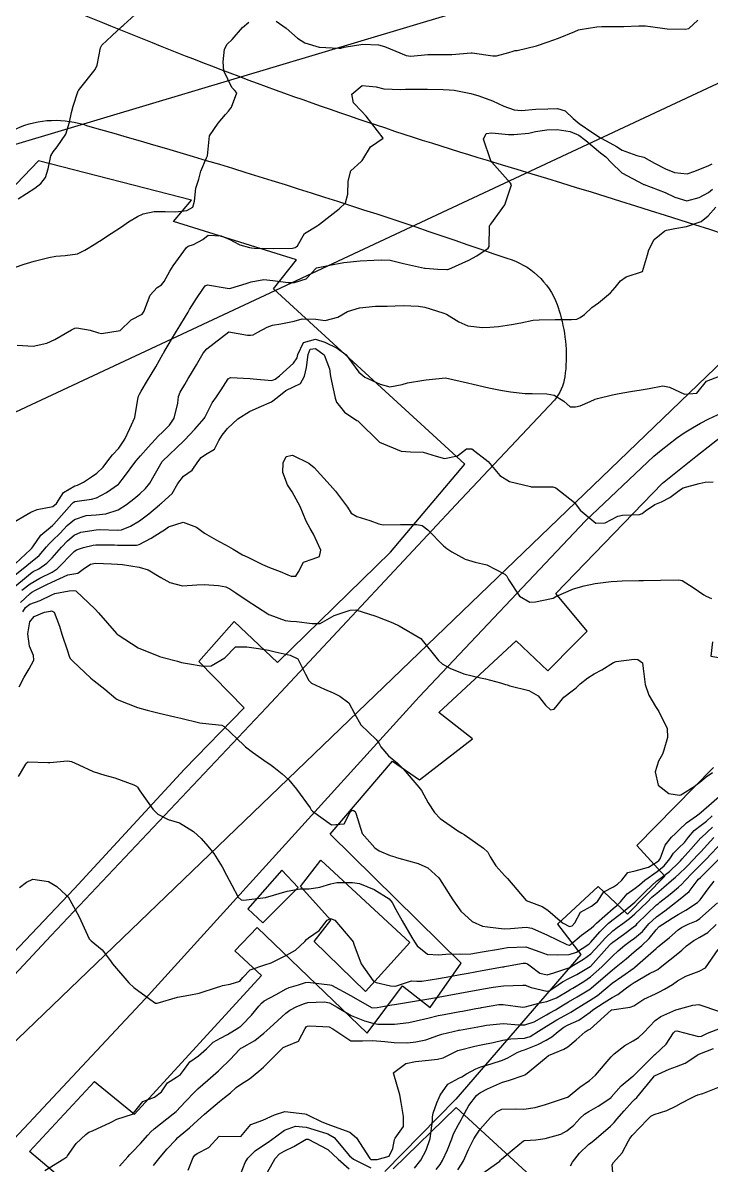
# Model space of a CAD drawing. Header units: metres. Extents: x 307586 to 320046, y 7427249 to 7434250.
# Drawn here: x 318462.1 to 318525.5, y 7429973.6 to 7430078.7 of the extents above; entities that cross this region are included whole.
import ezdxf

# ---------------------------------------------------------------- set-up
doc = ezdxf.new("R2010")
doc.units = ezdxf.units.M
doc.header["$MEASUREMENT"] = 0
doc.linetypes.add('CONTINUO', pattern=[0])
for name, color, linetype in [('Curvas de Nivel 1m', 11, 'Continuous'), ('Curvas de Nivel 5m', 15, 'Continuous'), ('Edificações', 30, 'Continuous'), ('TEXTO', 45, 'Continuous'), ('Vias Primárias', 230, 'Continuous')]:
    doc.layers.add(name, color=color, linetype=linetype)

msp = doc.modelspace()

# ---------------------------------------------------------------- linework, layer by layer
at = {"layer": 'Curvas de Nivel 1m', "flags": 128}
for points, elevation in [([(318461.42, 7430056.2), (318462.23, 7430056.46), (318463.15, 7430056.73), (318464.51, 7430057.07), (318465.15, 7430057.2), (318465.99, 7430057.25), (318467.15, 7430057.42), (318467.81, 7430057.74), (318468.83, 7430058.38), (318469.04, 7430058.51), (318469.16, 7430058.58), (318470.25, 7430059.29), (318471.18, 7430059.91), (318471.82, 7430060.35), (318472.67, 7430060.86), (318473.19, 7430061.1), (318474.2, 7430061.31), (318475.2, 7430061.31), (318476.2, 7430061.29), (318477.2, 7430061.39), (318477.76, 7430061.72), (318477.91, 7430062.27), (318478.04, 7430063.46), (318478.31, 7430064.27), (318478.49, 7430065.02), (318479.01, 7430066.26), (318479.09, 7430066.44), (318479.28, 7430068.26), (318480.1, 7430069.45), (318480.76, 7430070.25), (318481.03, 7430070.53), (318481.32, 7430070.92), (318481.81, 7430072.23), (318481.58, 7430072.48), (318481.34, 7430072.73), (318480.62, 7430074.25), (318480.54, 7430075.07), (318480.67, 7430076.25), (318480.93, 7430076.7), (318481.39, 7430077.14), (318482.34, 7430078.23), (318482.9, 7430078.73)], 761), ([(318485.41, 7430078.82), (318486.34, 7430078.18), (318487.39, 7430077.25), (318488.06, 7430076.83), (318489.39, 7430076.42), (318491.18, 7430076.33), (318491.39, 7430076.35), (318491.69, 7430076.42), (318493.39, 7430076.7), (318494.83, 7430076.64), (318495.39, 7430076.5), (318496.45, 7430076.06), (318497.38, 7430075.67), (318497.81, 7430075.61), (318499.38, 7430075.76), (318499.62, 7430075.77), (318501.38, 7430075.77), (318501.6, 7430075.77), (318503.38, 7430075.91), (318503.45, 7430075.91), (318505.38, 7430075.62), (318505.69, 7430075.64), (318506.83, 7430075.94), (318507.25, 7430076.07), (318507.38, 7430076.11), (318507.6, 7430076.14), (318509.39, 7430076.55), (318510.38, 7430076.9), (318511.4, 7430077.26), (318512.9, 7430077.86), (318513.24, 7430078.02), (318513.41, 7430078.06), (318514.94, 7430078.31), (318515.41, 7430078.33), (318516.9, 7430078.33), (318517.41, 7430078.34), (318518.79, 7430078.41), (318519.41, 7430078.41), (318520.99, 7430078.18), (318521.41, 7430078.13), (318523.07, 7430078.08), (318523.41, 7430078.15), (318524.22, 7430078.92)], 761), ([(318461.58, 7430049), (318463.05, 7430048.93), (318464.31, 7430049.18), (318465.05, 7430049.52), (318466.6, 7430050.41), (318466.9, 7430050.56), (318467.07, 7430050.61), (318468.31, 7430050.39), (318469.06, 7430050.14), (318469.35, 7430050.08), (318471.06, 7430050.36), (318472.07, 7430051.35), (318473.09, 7430051.86), (318473.28, 7430052.14), (318473.34, 7430052.33), (318473.82, 7430053.6), (318474.48, 7430054.32), (318474.86, 7430054.57), (318475.12, 7430054.88), (318475.63, 7430055.81), (318475.93, 7430056.3), (318477.16, 7430057.99), (318477.32, 7430058.12), (318477.81, 7430058.27), (318478.69, 7430058.74), (318479.17, 7430059.12), (318480.35, 7430059.07), (318481.17, 7430058.73), (318481.49, 7430058.56), (318482.09, 7430058.23), (318482.96, 7430058.01), (318483.16, 7430057.97), (318483.44, 7430057.93), (318485.16, 7430057.92), (318486.94, 7430057.94), (318487.16, 7430057.99), (318487.27, 7430058.05), (318487.39, 7430058.16), (318488.04, 7430059.29), (318489.19, 7430060), (318489.29, 7430060.04), (318489.42, 7430060.14), (318490.41, 7430060.91), (318491.21, 7430061.54), (318491.8, 7430062.11), (318492.01, 7430062.9), (318492.06, 7430064.11), (318492.3, 7430065.05), (318493.26, 7430065.92), (318493.35, 7430066), (318493.4, 7430066.09), (318494.11, 7430067.25), (318495.28, 7430068.07), (318493.71, 7430070.09), (318493.32, 7430070.52), (318492.53, 7430071.3), (318492.39, 7430072.1), (318493.34, 7430072.91), (318494.63, 7430072.79), (318495.34, 7430072.59), (318496.86, 7430072.53), (318497.34, 7430072.56), (318497.87, 7430072.57), (318499.34, 7430072.57), (318500.81, 7430072.53), (318501.34, 7430072.51), (318501.81, 7430072.46), (318503.33, 7430072.17), (318504.07, 7430071.96), (318505.33, 7430071.48), (318506.39, 7430071.01), (318507.32, 7430070.67), (318508.02, 7430070.61), (318509.32, 7430070.72), (318510.44, 7430070.77), (318511.32, 7430070.78), (318512.02, 7430070.57), (318512.75, 7430069.86), (318513.31, 7430069.42), (318514.57, 7430068.56), (318515.29, 7430068.09), (318515.8, 7430067.82), (318516.75, 7430067.28), (318517.27, 7430066.95), (318518.61, 7430066.45), (318519.27, 7430066.3), (318520.26, 7430065.77), (318521.26, 7430065.25), (318522.08, 7430064.91), (318523.25, 7430064.78), (318523.97, 7430065.01), (318525.26, 7430065.54), (318525.54, 7430065.71)], 762), ([(318460.85, 7430032.48), (318462.86, 7430033.65), (318463.43, 7430033.89), (318464.87, 7430034.15), (318465.2, 7430034.43), (318465.84, 7430035.46), (318466.9, 7430036.07), (318467.15, 7430036.14), (318467.69, 7430036.39), (318468.42, 7430036.88), (318468.91, 7430037.24), (318469.5, 7430037.79), (318469.94, 7430038.37), (318470.37, 7430038.93), (318470.93, 7430039.54), (318471.5, 7430040.35), (318471.96, 7430041.35), (318472.42, 7430042.34), (318472.68, 7430044.03), (318472.75, 7430044.33), (318472.84, 7430044.49), (318473, 7430044.77), (318473.59, 7430045.75), (318473.93, 7430046.32), (318474.34, 7430047.01), (318475.04, 7430048.24), (318475.08, 7430048.31), (318475.13, 7430048.4), (318476.26, 7430050.29), (318476.56, 7430050.79), (318477.08, 7430051.65), (318477.32, 7430052.05), (318477.46, 7430052.28), (318478.08, 7430053.29), (318478.73, 7430054.26), (318478.9, 7430054.48), (318479.12, 7430054.56), (318480.93, 7430054.24), (318481.11, 7430054.22), (318481.24, 7430054.24), (318482.66, 7430054.67), (318483.12, 7430054.83), (318484.29, 7430055.04), (318485.12, 7430054.95), (318486.52, 7430054.78), (318487.12, 7430054.77), (318488.18, 7430055.1), (318489.14, 7430056.14), (318490.81, 7430056.45), (318491.15, 7430056.53), (318491.64, 7430056.61), (318493.15, 7430056.77), (318494.4, 7430056.83), (318495.15, 7430056.87), (318495.93, 7430056.83), (318497.15, 7430056.53), (318499.07, 7430056.1), (318499.14, 7430056.09), (318500.31, 7430056.01), (318501.14, 7430055.96), (318501.18, 7430055.96), (318501.32, 7430056), (318503.15, 7430056.83), (318503.88, 7430057.23), (318504.94, 7430057.95), (318505.03, 7430058.09), (318505.07, 7430059.95), (318505.1, 7430060.04), (318505.19, 7430060.15), (318506.46, 7430061.93), (318507.07, 7430063.76), (318507, 7430063.92), (318505.26, 7430065.85), (318505.2, 7430065.95), (318505.14, 7430066.07), (318504.5, 7430067.96), (318504.74, 7430068.5), (318505.29, 7430068.55), (318506.82, 7430068.4), (318507.29, 7430068.39), (318508.67, 7430068.53), (318509.29, 7430068.66), (318510.35, 7430068.83), (318511.3, 7430068.86), (318512.49, 7430068.67), (318513.29, 7430068.32), (318513.94, 7430067.84), (318515.27, 7430066.72), (318515.77, 7430066.33), (318516.26, 7430065.81), (318517.25, 7430064.88), (318519.2, 7430063.81), (318519.23, 7430063.8), (318519.29, 7430063.78), (318521.23, 7430063.07), (318522.12, 7430062.64), (318523.22, 7430062.29), (318524.35, 7430062.59), (318525.23, 7430063.05), (318525.57, 7430063.37)], 763), ([(318460.98, 7430028.48), (318462.82, 7430030.21), (318462.95, 7430030.32), (318463.04, 7430030.45), (318463.77, 7430031.51), (318464.85, 7430032.41), (318464.96, 7430032.54), (318466.62, 7430034.4), (318466.74, 7430034.54), (318466.88, 7430034.61), (318468.44, 7430034.83), (318468.88, 7430034.95), (318469.82, 7430035.44), (318470.9, 7430036.23), (318470.97, 7430036.29), (318471.04, 7430036.36), (318471.37, 7430036.81), (318472.51, 7430038.34), (318472.93, 7430038.84), (318473.65, 7430039.61), (318474.29, 7430040.32), (318474.6, 7430040.66), (318474.95, 7430041), (318475.62, 7430041.65), (318476.05, 7430042.29), (318476.38, 7430043.68), (318476.44, 7430044.29), (318476.59, 7430044.69), (318477.01, 7430045.4), (318477.34, 7430045.95), (318477.53, 7430046.27), (318478.09, 7430047.21), (318478.72, 7430048.26), (318479.05, 7430048.68), (318481.06, 7430050.24), (318482.78, 7430049.93), (318483.06, 7430049.92), (318483.3, 7430049.97), (318483.75, 7430050.2), (318484.6, 7430050.67), (318485.08, 7430050.85), (318485.86, 7430050.96), (318487.08, 7430051.23), (318487.81, 7430051.42), (318489.09, 7430051.4), (318489.92, 7430051.29), (318491.09, 7430051.6), (318492, 7430052.11), (318493.1, 7430052.46), (318494.57, 7430052.61), (318495.1, 7430052.61), (318495.65, 7430052.61), (318497.1, 7430052.65), (318498.51, 7430052.61), (318499.1, 7430052.51), (318500.76, 7430052), (318501.09, 7430051.85), (318502.25, 7430051.15), (318503.08, 7430050.8), (318504.41, 7430050.62), (318505.08, 7430050.66), (318505.89, 7430050.74), (318507.08, 7430050.9), (318507.93, 7430051.07), (318509.09, 7430051.3), (318509.63, 7430051.35), (318511.09, 7430051.37), (318512.61, 7430051.38), (318513.09, 7430051.41), (318513.4, 7430051.54), (318513.79, 7430051.84), (318514.47, 7430052.47), (318515.1, 7430052.92), (318516.2, 7430053.81), (318516.62, 7430054.31), (318517.13, 7430054.94), (318517.63, 7430055.3), (318519.14, 7430055.78), (318519.61, 7430057.32), (318519.74, 7430057.77), (318520.21, 7430058.74), (318521.19, 7430059.53), (318521.35, 7430059.6), (318522.11, 7430059.75), (318523.19, 7430059.94), (318524.53, 7430060.38), (318525.2, 7430060.9), (318525.89, 7430061.7)], 764), ([(318461, 7430026.48), (318462.8, 7430028), (318463.07, 7430028.17), (318463.58, 7430028.44), (318464.31, 7430028.94), (318464.81, 7430029.44), (318465.68, 7430030.42), (318466.23, 7430031.01), (318466.84, 7430031.54), (318467.44, 7430031.8), (318468.85, 7430032.02), (318469.18, 7430032.04), (318470.85, 7430031.99), (318471.18, 7430032.02), (318472.03, 7430032.34), (318472.86, 7430032.84), (318473.7, 7430033.49), (318474.69, 7430034.31), (318474.79, 7430034.4), (318474.88, 7430034.48), (318475.84, 7430035.35), (318476.39, 7430036.29), (318476.91, 7430036.95), (318477.68, 7430037.5), (318478.22, 7430038.27), (318478.53, 7430038.66), (318478.93, 7430038.94), (318479.75, 7430039.44), (318480.15, 7430040.25), (318480.46, 7430040.74), (318480.96, 7430041.33), (318481.9, 7430042.23), (318482.98, 7430042.91), (318483.87, 7430043.31), (318484.99, 7430043.8), (318485.52, 7430044.18), (318486.33, 7430044.85), (318487.01, 7430045.18), (318487.67, 7430045.49), (318488.02, 7430046.15), (318488.23, 7430046.95), (318488.37, 7430048.15), (318488.56, 7430048.63), (318489.05, 7430048.7), (318489.85, 7430048.13), (318490.34, 7430046.82), (318490.42, 7430046.13), (318490.82, 7430044.29), (318490.87, 7430044.12), (318490.99, 7430043.76), (318491.7, 7430042.83), (318492.86, 7430042.09), (318492.93, 7430042.05), (318492.97, 7430042.01), (318494.95, 7430040.07), (318496.94, 7430039.26), (318497.78, 7430039.19), (318498.94, 7430039.17), (318500.15, 7430038.79), (318500.93, 7430038.58), (318502.1, 7430038.82), (318502.95, 7430039.48), (318503.44, 7430039.47), (318504.93, 7430038.3), (318505.23, 7430037.95), (318506, 7430037.02), (318506.91, 7430036.46), (318508.82, 7430035.99), (318508.9, 7430035.98), (318510.83, 7430035.96), (318510.9, 7430035.96), (318510.98, 7430035.95), (318511.16, 7430035.88), (318512.88, 7430034.54), (318513.41, 7430033.84), (318514.86, 7430032.63), (318515.71, 7430032.67), (318516.87, 7430033.26), (318517.31, 7430033.36), (318518.87, 7430033.44), (318519.11, 7430033.53), (318519.42, 7430033.77), (318520.29, 7430034.36), (318520.89, 7430034.58), (318521.66, 7430034.98), (318522.64, 7430035.73), (318522.9, 7430035.88), (318524.36, 7430036.27), (318524.91, 7430036.39), (318525.65, 7430036.44)], 766), ([(318462.02, 7430026.46), (318462.79, 7430027.06), (318463.67, 7430027.57), (318464.8, 7430028.12), (318465.28, 7430028.42), (318466.82, 7430030.03), (318467.04, 7430030.18), (318467.68, 7430030.39), (318468.59, 7430030.62), (318468.83, 7430030.65), (318470.56, 7430030.63), (318470.83, 7430030.62), (318472.56, 7430030.6), (318472.83, 7430030.66), (318473.92, 7430031.24), (318474.85, 7430031.83), (318475.14, 7430032.02), (318475.53, 7430032.3), (318476.86, 7430032.71), (318478.09, 7430032.27), (318478.84, 7430031.71), (318480.12, 7430030.96), (318480.83, 7430030.6), (318481.48, 7430030.23), (318482.34, 7430029.73), (318482.82, 7430029.49), (318484.17, 7430028.83), (318484.81, 7430028.55), (318485.8, 7430028.18), (318486.5, 7430027.87), (318486.8, 7430027.74), (318487.22, 7430027.74), (318487.47, 7430028.15), (318487.93, 7430029.04), (318488.82, 7430029.36), (318489.41, 7430029.55), (318489.55, 7430030.13), (318488.85, 7430031.63), (318488.54, 7430032.14), (318488.19, 7430032.82), (318487.62, 7430034.15), (318486.89, 7430035.5), (318486.48, 7430036.17), (318486.03, 7430037.29), (318486.06, 7430038.17), (318486.35, 7430038.75), (318486.93, 7430038.88), (318488.44, 7430038.14), (318488.92, 7430037.75), (318490.41, 7430036.12), (318490.89, 7430035.58), (318492, 7430034.1), (318492.32, 7430033.55), (318492.86, 7430033.23), (318494.06, 7430032.88), (318494.86, 7430032.57), (318495.28, 7430032.49), (318496.86, 7430032.52), (318498.37, 7430032.52), (318498.86, 7430032.41), (318499.37, 7430032.01), (318500.84, 7430030.55), (318501.14, 7430030.3), (318501.6, 7430029.99), (318502.82, 7430029.32), (318503.73, 7430029.05), (318504.82, 7430028.79), (318506.46, 7430027.93), (318506.64, 7430027.76), (318506.8, 7430027.46), (318507.81, 7430025.91), (318508.77, 7430025.36), (318509.29, 7430025.38), (318510.78, 7430025.71), (318510.91, 7430025.74), (318511.18, 7430025.87), (318512.79, 7430026.6), (318513.77, 7430026.86), (318514.8, 7430027.08), (318516.26, 7430027.27), (318516.8, 7430027.3), (318517.26, 7430027.33), (318518.8, 7430027.35), (318519.23, 7430027.35), (318520.8, 7430027.39), (318522.5, 7430027.43), (318522.8, 7430027.35), (318523.81, 7430026.7), (318524.79, 7430026.02), (318524.99, 7430025.91), (318525.5, 7430025.7)], 767), ([(318461.9, 7430025.33), (318462.78, 7430026.17), (318462.95, 7430026.28), (318463.26, 7430026.45), (318464.26, 7430026.96), (318464.79, 7430027.21), (318466.26, 7430027.87), (318466.8, 7430027.98), (318467.17, 7430028.03), (318467.67, 7430028.39), (318468.34, 7430028.85), (318468.81, 7430028.96), (318470.28, 7430028.89), (318470.81, 7430028.86), (318471.28, 7430028.83), (318472.81, 7430028.59), (318473.64, 7430028.32), (318474.8, 7430027.62), (318475.65, 7430027.16), (318476.79, 7430026.87), (318478.11, 7430026.95), (318478.79, 7430026.99), (318480.13, 7430026.9), (318480.79, 7430026.77), (318481.16, 7430026.6), (318481.71, 7430026.23), (318482.77, 7430025.51), (318484.65, 7430024.3), (318484.75, 7430024.23), (318484.84, 7430024.19), (318486.24, 7430023.66), (318486.75, 7430023.6), (318487.31, 7430023.59), (318488.75, 7430023.4), (318489.48, 7430023.4), (318490.75, 7430024.12), (318492.25, 7430024.61), (318492.76, 7430024.66), (318494.61, 7430024.07), (318494.75, 7430024.01), (318496.17, 7430023.47), (318496.74, 7430023.19), (318498.73, 7430022.02), (318500.37, 7430020), (318500.71, 7430019.67), (318501.4, 7430019.3), (318502.69, 7430018.76), (318504.23, 7430018.41), (318504.69, 7430018.32), (318506.08, 7430017.93), (318506.54, 7430017.78), (318506.68, 7430017.74), (318506.93, 7430017.67), (318508.68, 7430017.23), (318509.53, 7430016.74), (318510.2, 7430015.88), (318510.66, 7430015.44), (318511.02, 7430015.5), (318511.3, 7430015.86), (318511.89, 7430016.63), (318512.68, 7430017.21), (318513.04, 7430017.48), (318513.41, 7430017.84), (318514.12, 7430018.41), (318514.7, 7430018.75), (318515.4, 7430019.12), (318516.47, 7430019.8), (318516.71, 7430019.9), (318518.38, 7430020.12), (318518.72, 7430020.09), (318519.13, 7430019.78), (318519.2, 7430019.27), (318519.38, 7430017.77), (318519.71, 7430016.8), (318520.33, 7430015.75), (318520.66, 7430015.3), (318521.42, 7430013.74), (318521.44, 7430012.92), (318521.11, 7430011.75), (318520.99, 7430011.36), (318520.6, 7430010.73), (318520.3, 7430009.75), (318520.57, 7430008.51), (318521.58, 7430007.74), (318522.56, 7430007.59), (318522.66, 7430007.63), (318522.82, 7430007.73), (318523.89, 7430008.4), (318524.58, 7430008.92), (318525.01, 7430009.28), (318525.57, 7430009.7)], 768), ([(318462.1, 7430024.46), (318462.35, 7430024.87), (318462.76, 7430025.17), (318463.69, 7430025.52), (318464.78, 7430026.04), (318465.05, 7430026.15), (318466.36, 7430026.41), (318466.78, 7430026.44), (318467, 7430026.4), (318468.76, 7430024.73), (318469.08, 7430024.38), (318470.73, 7430022.48), (318470.8, 7430022.42), (318470.88, 7430022.36), (318472.72, 7430021.16), (318474.63, 7430020.38), (318474.7, 7430020.36), (318474.9, 7430020.31), (318476.33, 7430019.92), (318476.7, 7430019.82), (318477.25, 7430019.72), (318478.7, 7430019.48), (318479.45, 7430019.49), (318480.7, 7430020.24), (318481.68, 7430021.26), (318482.72, 7430021.25), (318483.81, 7430021.11), (318484.72, 7430020.93), (318485.32, 7430020.79), (318486.72, 7430020.47), (318487.42, 7430020.15), (318488.12, 7430018.72), (318488.42, 7430018.14), (318488.68, 7430017.9), (318489.88, 7430017.34), (318490.67, 7430017.02), (318491.29, 7430016.72), (318492.1, 7430016.1), (318492.65, 7430015.11), (318493.23, 7430014.08), (318494.62, 7430012.71), (318494.9, 7430012.35), (318495.05, 7430012.06), (318495.76, 7430011.21), (318496.6, 7430010.53), (318497.12, 7430010.03), (318498.57, 7430008.34), (318498.8, 7430008.02), (318499.43, 7430006.88), (318499.99, 7430006), (318500.53, 7430005.46), (318502.16, 7430004.33), (318502.51, 7430004.11), (318502.72, 7430003.97), (318504.5, 7430002.72), (318504.9, 7430002.35), (318505.12, 7430001.94), (318505.65, 7430001.1), (318506.48, 7430000.18), (318506.72, 7429999.92), (318508.44, 7429997.9), (318509.91, 7429997.35), (318510.43, 7429997.03), (318511.77, 7429995.86), (318512.42, 7429995.52), (318512.68, 7429995.59), (318512.91, 7429995.85), (318513.44, 7429996.83), (318514.44, 7429997.37), (318514.99, 7429997.82), (318515.58, 7429998.69), (318516.46, 7429999.17), (318516.84, 7429999.42), (318517.23, 7429999.79), (318517.8, 7430000.47), (318518.48, 7430000.63), (318519.68, 7430000.96), (318520.49, 7430001.46), (318520.65, 7430001.59), (318520.76, 7430001.75), (318521.24, 7430003.01), (318521.82, 7430003.74), (318522.19, 7430004.06), (318522.52, 7430004.41), (318523.2, 7430005.06), (318524.1, 7430005.71), (318524.37, 7430005.88), (318524.55, 7430006.03), (318526.45, 7430007.68)], 769), ([(318525.57, 7430021.7), (318525.42, 7430020.4), (318526.72, 7430020.17)], 767), ([(318461.71, 7430009.32), (318462.38, 7430010.45), (318462.46, 7430010.58), (318462.59, 7430010.66), (318464.42, 7430010.6), (318464.59, 7430010.6), (318466.23, 7430010.76), (318466.59, 7430010.69), (318467.25, 7430010.39), (318468.58, 7430009.79), (318469.65, 7430009.44), (318470.57, 7430009.18), (318472.34, 7430008.55), (318472.56, 7430008.43), (318472.66, 7430008.33), (318472.88, 7430008.01), (318474.06, 7430006.31), (318474.54, 7430005.84), (318475.48, 7430005.35), (318476.52, 7430005.06), (318477.81, 7430004.27), (318478.51, 7430003.61), (318479.15, 7430002.9), (318479.7, 7430002.24), (318480.47, 7430000.99), (318480.86, 7430000.23), (318481.35, 7429999.33), (318481.93, 7429998.22), (318482.19, 7429997.96), (318482.44, 7429997.95), (318484.44, 7429998.19), (318486.45, 7429998.78), (318487.62, 7429998.98), (318488.46, 7429998.99), (318489.45, 7429999.13), (318490.46, 7429999.45), (318491.01, 7429999.56), (318492.46, 7429999.56), (318493.09, 7429999.46), (318494.46, 7429998.92), (318495.83, 7429998.05), (318496.11, 7429997.72), (318496.43, 7429997.09), (318497.01, 7429996.03), (318497.92, 7429994.5), (318498.22, 7429994.02), (318498.39, 7429993.75), (318499.34, 7429992.96), (318500.38, 7429992.91), (318501.37, 7429993), (318502.38, 7429992.96), (318503.33, 7429993.01), (318504.39, 7429993.17), (318505.88, 7429993.42), (318506.39, 7429993.51), (318506.73, 7429993.57), (318508.39, 7429993.64), (318509.7, 7429993.19), (318510.38, 7429992.93), (318511.34, 7429992.9), (318512.38, 7429992.93), (318513.08, 7429993.15), (318514.11, 7429993.83), (318514.27, 7429993.95), (318514.4, 7429994.08), (318515.22, 7429995.01), (318516.02, 7429995.81), (318516.43, 7429996.15), (318517.36, 7429996.87), (318518.44, 7429997.74), (318518.48, 7429997.78), (318519.46, 7429998.77), (318520.47, 7429999.71), (318520.5, 7429999.73), (318520.52, 7429999.75), (318521.63, 7430000.59), (318522.49, 7430001.41), (318522.65, 7430001.57), (318522.79, 7430001.73), (318523.59, 7430002.63), (318524.51, 7430003.66), (318524.56, 7430003.71), (318525.57, 7430004.65)], 771), ([(318461.79, 7429999.11), (318462.45, 7429999.58), (318463.03, 7429999.87), (318464.46, 7429999.66), (318465.24, 7429999.2), (318466.11, 7429998.41), (318466.27, 7429998.23), (318466.44, 7429997.98), (318467.29, 7429996.39), (318468.07, 7429994.71), (318468.22, 7429994.38), (318468.39, 7429994.2), (318469.4, 7429993.38), (318470.18, 7429992.35), (318470.37, 7429992.09), (318471.87, 7429990.33), (318472.34, 7429989.9), (318473.8, 7429988.84), (318474.32, 7429988.46), (318474.47, 7429988.45), (318476.33, 7429989.01), (318477.39, 7429989.21), (318478.33, 7429989.39), (318480.02, 7429989.92), (318480.34, 7429990.03), (318480.5, 7429990.07), (318481.18, 7429990.22), (318482.07, 7429990.49), (318482.35, 7429990.83), (318483.04, 7429991.52), (318484.37, 7429991.98), (318484.97, 7429992.18), (318486.38, 7429992.89), (318487.2, 7429993.34), (318488.05, 7429994.14), (318488.21, 7429994.32), (318488.4, 7429994.47), (318489.37, 7429995.16), (318490.11, 7429996.11), (318490.42, 7429996.24), (318490.82, 7429996.11), (318492.4, 7429994.26), (318492.5, 7429994.09), (318492.58, 7429993.9), (318493.25, 7429992.08), (318494.36, 7429990.52), (318494.64, 7429990.35), (318495.95, 7429990.05), (318496.35, 7429990.01), (318496.38, 7429990.01), (318496.49, 7429990.04), (318497.89, 7429990.5), (318498.36, 7429990.48), (318498.82, 7429990.48), (318500.36, 7429990.73), (318501.42, 7429990.92), (318502.36, 7429991.1), (318503.1, 7429991.23), (318504.37, 7429991.45), (318506.25, 7429991.8), (318506.37, 7429991.81), (318506.47, 7429991.83), (318506.95, 7429991.91), (318508.15, 7429992.13), (318508.38, 7429992.14), (318508.55, 7429992.07), (318508.79, 7429991.89), (318509.7, 7429991.21), (318510.36, 7429991.06), (318510.98, 7429991.25), (318512.37, 7429991.71), (318512.47, 7429991.75), (318512.63, 7429991.85), (318513.71, 7429992.5), (318514.38, 7429993.01), (318515.16, 7429993.82), (318515.74, 7429994.47), (318516.41, 7429995.1), (318516.81, 7429995.41), (318517.33, 7429995.79), (318517.95, 7429996.26), (318518.43, 7429996.67), (318519.57, 7429997.76), (318520.01, 7429998.2), (318520.46, 7429998.59), (318521.09, 7429999.12), (318521.81, 7429999.74), (318522.17, 7430000.04), (318522.48, 7430000.32), (318523.19, 7430001.01), (318523.88, 7430001.72), (318524.17, 7430002.04), (318524.5, 7430002.4), (318525.71, 7430003.69)], 772), ([(318464.14, 7429973.06), (318465.88, 7429974.13), (318466.15, 7429974.32), (318466.19, 7429974.37), (318466.21, 7429974.4), (318467.03, 7429975.53), (318467.92, 7429976.38), (318468.06, 7429976.5), (318468.18, 7429976.58), (318468.53, 7429976.72), (318470.19, 7429977.49), (318470.77, 7429977.77), (318472.2, 7429978.24), (318472.25, 7429978.28), (318472.29, 7429978.33), (318473.14, 7429979.4), (318474.22, 7429979.82), (318474.87, 7429980.3), (318475.41, 7429981.12), (318476.24, 7429981.64), (318476.62, 7429981.9), (318476.91, 7429982.27), (318477.48, 7429983.05), (318478.27, 7429983.6), (318479.01, 7429984.25), (318479.64, 7429984.88), (318480.29, 7429985.24), (318480.94, 7429985.58), (318482, 7429986.21), (318482.18, 7429986.33), (318482.31, 7429986.45), (318483.16, 7429987.36), (318483.84, 7429988.19), (318484.06, 7429988.46), (318484.33, 7429988.67), (318485.43, 7429989.27), (318486.35, 7429989.79), (318486.61, 7429989.9), (318487.47, 7429990.15), (318488.14, 7429990.36), (318488.36, 7429990.39), (318488.59, 7429990.37), (318490.35, 7429990.16), (318490.51, 7429990.11), (318492.34, 7429989.12), (318494.19, 7429988.07), (318494.32, 7429988.03), (318494.73, 7429988.06), (318496.07, 7429988.3), (318496.33, 7429988.34), (318497.79, 7429988.57), (318498.33, 7429988.67), (318499.47, 7429988.87), (318500.34, 7429989.02), (318501.15, 7429989.17), (318502.34, 7429989.39), (318502.83, 7429989.48), (318504.35, 7429989.75), (318504.52, 7429989.78), (318505.39, 7429989.93), (318506.35, 7429990.05), (318508.13, 7429990.13), (318508.36, 7429990.11), (318508.5, 7429990.05), (318508.89, 7429989.89), (318510.35, 7429989.55), (318510.61, 7429989.61), (318510.97, 7429989.86), (318511.78, 7429990.43), (318512.36, 7429990.72), (318513.11, 7429991.1), (318514.34, 7429991.83), (318514.36, 7429991.84), (318516.11, 7429993.8), (318516.25, 7429993.95), (318516.4, 7429994.08), (318517.4, 7429994.79), (318518.42, 7429995.54), (318518.55, 7429995.65), (318518.66, 7429995.78), (318520.44, 7429997.5), (318520.58, 7429997.61), (318520.75, 7429997.75), (318521.69, 7429998.5), (318522.46, 7429999.14), (318522.77, 7429999.42), (318523.05, 7429999.72), (318523.75, 7430000.45), (318524.49, 7430001.18), (318524.99, 7430001.7), (318526.51, 7430003.29)], 773), ([(318471.01, 7429973.47), (318471.78, 7429974.33), (318471.96, 7429974.53), (318472.16, 7429974.74), (318472.94, 7429975.56), (318473.62, 7429976.32), (318473.88, 7429976.61), (318474.19, 7429976.9), (318475.96, 7429978.28), (318476.21, 7429978.5), (318477.09, 7429979.4), (318477.91, 7429980.26), (318478.07, 7429980.42), (318478.23, 7429980.57), (318479.13, 7429981.36), (318480.12, 7429982.23), (318480.25, 7429982.35), (318481.2, 7429983.29), (318482.06, 7429984.21), (318482.18, 7429984.31), (318482.28, 7429984.36), (318483.46, 7429985.03), (318484.3, 7429985.69), (318484.56, 7429985.93), (318484.85, 7429986.18), (318486.32, 7429987.53), (318486.67, 7429987.8), (318487.32, 7429988.15), (318488.03, 7429988.44), (318488.33, 7429988.51), (318489.88, 7429988.57), (318490.33, 7429988.48), (318491.05, 7429988.1), (318492.32, 7429987.33), (318493.57, 7429986.82), (318494.31, 7429986.61), (318494.77, 7429986.53), (318496.31, 7429986.53), (318497.64, 7429986.69), (318498.31, 7429986.83), (318499.38, 7429987.07), (318500.32, 7429987.31), (318500.88, 7429987.42), (318502.32, 7429987.68), (318502.56, 7429987.73), (318503.8, 7429987.96), (318504.24, 7429988.04), (318504.32, 7429988.05), (318505.93, 7429988.33), (318506.33, 7429988.34), (318508.12, 7429988.1), (318508.33, 7429988.12), (318509.72, 7429988.49), (318510.33, 7429988.6), (318511.24, 7429988.96), (318512.35, 7429989.62), (318512.49, 7429989.71), (318512.73, 7429989.85), (318513.75, 7429990.45), (318514.36, 7429990.88), (318515.41, 7429991.81), (318516.38, 7429992.79), (318516.9, 7429993.28), (318517.53, 7429993.79), (318518.02, 7429994.16), (318518.4, 7429994.43), (318519.13, 7429995.06), (318519.74, 7429995.76), (318520.43, 7429996.41), (318521.2, 7429996.97), (318522.17, 7429997.73), (318522.32, 7429997.86), (318522.45, 7429997.95), (318523.45, 7429998.73), (318524.18, 7429999.71), (318524.31, 7429999.87), (318524.48, 7430000.03), (318526.15, 7430001.69)], 774), ([(318477.33, 7429973.08), (318477.78, 7429974.26), (318477.94, 7429974.48), (318478.16, 7429974.63), (318479.24, 7429975.17), (318480.18, 7429976.23), (318482.18, 7429976.19), (318483.09, 7429977.3), (318484.2, 7429977.69), (318485.27, 7429978.17), (318486.21, 7429978.5), (318488.06, 7429978.29), (318488.2, 7429978.23), (318488.36, 7429978.14), (318489.62, 7429977.54), (318490.19, 7429977.31), (318491.43, 7429976.85), (318492.19, 7429976.58), (318492.81, 7429976.08), (318494.06, 7429974.16), (318494.13, 7429974.07), (318494.15, 7429974.06), (318494.71, 7429974.06), (318495.84, 7429974.37), (318496.17, 7429975.07), (318496.31, 7429975.91), (318496.38, 7429976.04), (318497.13, 7429977.1), (318497.15, 7429978.03), (318496.94, 7429979.31), (318496.81, 7429980.03), (318496.25, 7429981.93), (318496.22, 7429982.01), (318496.23, 7429982.04), (318496.25, 7429982.08), (318497.37, 7429982.92), (318498.26, 7429983.1), (318499.46, 7429983.2), (318500.27, 7429983.3), (318500.81, 7429983.44), (318501.89, 7429983.97), (318502.15, 7429984.1), (318502.28, 7429984.14), (318503.72, 7429984.51), (318504.28, 7429984.63), (318505.39, 7429984.83), (318506.29, 7429985.05), (318507.02, 7429985.18), (318508.29, 7429985.24), (318508.8, 7429985.39), (318509.57, 7429985.88), (318510.31, 7429986.35), (318511.26, 7429986.91), (318512.32, 7429987.5), (318512.54, 7429987.63), (318512.88, 7429987.84), (318513.77, 7429988.4), (318514.34, 7429988.74), (318514.99, 7429989.17), (318515.77, 7429989.81), (318516.36, 7429990.29), (318517.25, 7429990.91), (318518.37, 7429991.72), (318518.45, 7429991.78), (318520.39, 7429993.49), (318520.53, 7429993.61), (318520.69, 7429993.75), (318521.63, 7429994.51), (318522.41, 7429995.2), (318522.72, 7429995.42), (318523.36, 7429995.72), (318524.1, 7429996.04), (318524.43, 7429996.25), (318526.04, 7429997.69)], 776), ([(318498.15, 7429973.27), (318498.75, 7429974.01), (318499.23, 7429974.94), (318499.6, 7429976), (318499.82, 7429977.62), (318499.82, 7429978), (318499.86, 7429978.34), (318500.22, 7429979.28), (318500.44, 7429979.78), (318500.53, 7429979.99), (318501.23, 7429980.99), (318502.25, 7429981.55), (318502.52, 7429981.69), (318502.94, 7429981.96), (318503.79, 7429982.42), (318504.26, 7429982.6), (318505.21, 7429982.88), (318506.27, 7429983.22), (318506.76, 7429983.42), (318507.61, 7429983.91), (318508.07, 7429984.11), (318508.28, 7429984.16), (318509.52, 7429984.65), (318510.29, 7429985.04), (318510.81, 7429985.35), (318511.37, 7429985.86), (318511.9, 7429986.26), (318512.31, 7429986.45), (318513.27, 7429986.88), (318514.32, 7429987.64), (318514.57, 7429987.83), (318515.62, 7429988.53), (318516.34, 7429988.97), (318516.88, 7429989.26), (318517.56, 7429989.79), (318518.01, 7429990.13), (318518.36, 7429990.36), (318519.8, 7429991.19), (318520.37, 7429991.46), (318520.55, 7429991.57), (318520.78, 7429991.75), (318521.65, 7429992.46), (318522.39, 7429993.04), (318522.77, 7429993.34), (318523.19, 7429993.72), (318523.88, 7429994.24), (318524.41, 7429994.52), (318525.14, 7429994.97), (318525.93, 7429995.69)], 777), ([(318500.14, 7429973.16), (318500.51, 7429973.62), (318500.74, 7429973.98), (318501.2, 7429974.95), (318501.59, 7429975.98), (318501.75, 7429976.42), (318502.2, 7429977.28), (318502.45, 7429977.72), (318502.57, 7429977.97), (318503.15, 7429979.03), (318503.87, 7429979.95), (318504.06, 7429980.13), (318504.24, 7429980.24), (318504.87, 7429980.58), (318506.25, 7429981.18), (318506.81, 7429981.35), (318508.25, 7429981.84), (318508.36, 7429981.9), (318510.27, 7429983.46), (318510.5, 7429983.64), (318511.01, 7429983.86), (318511.91, 7429984.22), (318512.28, 7429984.43), (318513.05, 7429985.08), (318513.87, 7429985.83), (318514.15, 7429985.99), (318514.31, 7429986.08), (318516.25, 7429987.8), (318516.29, 7429987.83), (318516.32, 7429987.85), (318518.02, 7429988.09), (318518.33, 7429988.22), (318519.26, 7429988.84), (318520.35, 7429989.33), (318520.64, 7429989.46), (318521.17, 7429989.74), (318521.91, 7429990.18), (318522.36, 7429990.51), (318523.13, 7429990.95), (318524.37, 7429991.4), (318524.95, 7429991.7), (318526.1, 7429993.4)], 778), ([(318502.14, 7429973.11), (318502.49, 7429973.63), (318502.67, 7429973.96), (318503.14, 7429974.99), (318503.63, 7429975.96), (318503.82, 7429976.32), (318504.19, 7429976.85), (318505.15, 7429977.94), (318505.69, 7429978.45), (318506.21, 7429978.7), (318507.41, 7429978.72), (318508.21, 7429978.69), (318509.25, 7429978.85), (318510.22, 7429979.13), (318510.78, 7429979.31), (318512.23, 7429979.8), (318512.27, 7429979.82), (318512.31, 7429979.85), (318513.36, 7429980.72), (318514.25, 7429981.33), (318514.82, 7429981.82), (318516.27, 7429983.51), (318516.4, 7429983.67), (318516.53, 7429983.8), (318517.51, 7429984.56), (318518.29, 7429984.98), (318518.77, 7429985.3), (318519.27, 7429985.77), (318520.31, 7429986.85), (318520.82, 7429987.24), (318521.92, 7429987.73), (318522.21, 7429987.85), (318522.33, 7429987.89), (318523.76, 7429988.29), (318524.33, 7429988.35), (318526.23, 7429987.68)], 779), ([(318512.5, 7429973.5), (318512.7, 7429973.84), (318513.34, 7429974.67), (318514.18, 7429975.44), (318514.4, 7429975.61), (318514.66, 7429975.82), (318516.2, 7429977.15), (318516.52, 7429977.48), (318516.79, 7429977.79), (318517.45, 7429978.55), (318518.23, 7429979.4), (318518.42, 7429979.58), (318518.62, 7429979.77), (318520.14, 7429981.64), (318520.23, 7429981.75), (318520.25, 7429981.76), (318521.6, 7429982.39), (318522.26, 7429982.64), (318523.06, 7429982.93), (318524.23, 7429983.71), (318524.26, 7429983.73), (318524.27, 7429983.73), (318525.69, 7429984.28)], 781), ([(318516.51, 7429971.8), (318516.36, 7429973.59), (318516.47, 7429973.8), (318517.27, 7429974.68), (318517.84, 7429975.78), (318517.97, 7429976), (318518.19, 7429976.27), (318519.59, 7429977.76), (318519.92, 7429978.05), (318520.21, 7429978.2), (318521.37, 7429978.59), (318522.22, 7429978.99), (318522.7, 7429979.25), (318523.6, 7429979.72), (318524.01, 7429979.93), (318524.24, 7429980.02), (318524.69, 7429980.16), (318526.24, 7429980.75)], 782), ([(318482.14, 7429972.69), (318482.57, 7429973.79), (318482.81, 7429974.2), (318483.5, 7429974.86), (318484.17, 7429975.32), (318484.69, 7429975.67), (318485.35, 7429976.17), (318486.19, 7429976.76), (318487.2, 7429977.14), (318488.19, 7429977.06), (318488.9, 7429976.84), (318490.19, 7429976.42), (318490.77, 7429976.1), (318492.16, 7429974.42), (318492.53, 7429974.09), (318494.15, 7429973.3)], 777), ([(318484.36, 7429972.41), (318485.34, 7429974.17), (318485.74, 7429974.58), (318486.16, 7429974.83), (318487.05, 7429975.27), (318488.18, 7429975.94), (318488.37, 7429975.95), (318490.17, 7429975), (318491.14, 7429974.1), (318492.14, 7429973.2)], 778)]:
    msp.add_lwpolyline(points, dxfattribs=dict(at, elevation=elevation))
at = {"layer": 'Curvas de Nivel 5m', "flags": 128}
for points, elevation in [([(318461.67, 7430062.47), (318463.22, 7430063.45), (318463.78, 7430063.89), (318464.2, 7430064.44), (318464.44, 7430065.25), (318464.68, 7430066.44), (318464.9, 7430066.8), (318465.27, 7430067.25), (318466.06, 7430068.42), (318466.4, 7430069.53), (318466.58, 7430070.42), (318466.74, 7430070.99), (318467.21, 7430072.41), (318467.25, 7430072.49), (318467.33, 7430072.58), (318468.78, 7430074.39), (318468.95, 7430074.79), (318469.26, 7430076.38), (318469.39, 7430076.61), (318470.3, 7430077.47), (318471.26, 7430078.36), (318471.33, 7430078.43), (318471.4, 7430078.49), (318473.42, 7430080.33)], 760), ([(318460.79, 7430027.37), (318462.14, 7430028.46), (318462.81, 7430029.02), (318463.6, 7430029.66), (318464.3, 7430030.44), (318464.53, 7430030.73), (318464.83, 7430031.02), (318465.54, 7430031.72), (318466.19, 7430032.41), (318466.86, 7430032.96), (318467.94, 7430033.32), (318468.86, 7430033.39), (318469.75, 7430033.48), (318470.87, 7430033.86), (318471.65, 7430034.35), (318472.33, 7430034.88), (318472.89, 7430035.33), (318473.41, 7430035.81), (318473.8, 7430036.32), (318474.2, 7430037.02), (318474.92, 7430038.31), (318476.94, 7430040.22), (318476.97, 7430040.25), (318477, 7430040.28), (318477.94, 7430041.29), (318478.8, 7430042.26), (318478.87, 7430042.36), (318478.98, 7430042.6), (318479.55, 7430043.69), (318479.92, 7430044.25), (318480.36, 7430044.89), (318481.02, 7430045.92), (318481.23, 7430046.03), (318483.02, 7430045.95), (318483.31, 7430045.92), (318485.02, 7430045.76), (318485.33, 7430045.87), (318485.72, 7430046.18), (318487.03, 7430047.36), (318487.35, 7430047.85), (318487.43, 7430048.16), (318487.95, 7430049.26), (318489.06, 7430049.55), (318489.9, 7430049.29), (318491.05, 7430048.72), (318491.88, 7430048.11), (318492.37, 7430047.43), (318493.03, 7430046.51), (318493.6, 7430046.08), (318495.01, 7430045.41), (318495.9, 7430045.16), (318497.01, 7430045.39), (318497.5, 7430045.55), (318499.02, 7430045.79), (318499.22, 7430045.82), (318501.02, 7430046), (318503.02, 7430045.53), (318503.57, 7430045.41), (318505.01, 7430045.08), (318506.08, 7430044.86), (318507, 7430044.7), (318508.34, 7430044.57), (318509, 7430044.56), (318510.35, 7430044.54), (318511, 7430044.42), (318511.9, 7430043.87), (318512.48, 7430043.35), (318512.99, 7430043.32), (318513.39, 7430043.44), (318514.34, 7430043.84), (318514.79, 7430044.04), (318515, 7430044.11), (318516.38, 7430044.43), (318517, 7430044.55), (318518.04, 7430044.76), (318519.01, 7430044.91), (318519.77, 7430045.01), (318521.02, 7430045.26), (318521.62, 7430045.14), (318523, 7430044.5), (318524.14, 7430044.59), (318525.02, 7430045.71), (318527.03, 7430046.47)], 765), ([(318461.78, 7430017.57), (318462.24, 7430018.46), (318462.69, 7430019.23), (318463.11, 7430020.03), (318463.08, 7430020.45), (318462.72, 7430021.3), (318462.57, 7430022.45), (318462.74, 7430023.54), (318463.16, 7430024.04), (318464.09, 7430024.44), (318464.64, 7430024.54), (318464.75, 7430024.55), (318464.98, 7430024.43), (318465.47, 7430023.15), (318465.69, 7430022.42), (318466.23, 7430020.89), (318466.38, 7430020.4), (318466.47, 7430020.18), (318466.7, 7430019.94), (318468.38, 7430018.38), (318468.68, 7430018.13), (318469.66, 7430017.36), (318470.66, 7430016.49), (318470.75, 7430016.43), (318470.93, 7430016.35), (318472.65, 7430015.68), (318473.55, 7430015.42), (318474.65, 7430015.15), (318476.11, 7430014.82), (318476.64, 7430014.7), (318478.4, 7430014.26), (318478.63, 7430014.22), (318480.43, 7430014.03), (318480.63, 7430013.93), (318482.45, 7430012.21), (318482.61, 7430012.05), (318483.26, 7430011.55), (318484.59, 7430010.6), (318484.84, 7430010.44), (318485.22, 7430010.18), (318485.99, 7430009.57), (318486.58, 7430009), (318487.29, 7430008.15), (318488.55, 7430006.42), (318488.66, 7430006.25), (318488.77, 7430006.14), (318490.52, 7430004.87), (318491.67, 7430004.95), (318492.28, 7430006.09), (318492.42, 7430006.22), (318492.54, 7430006.2), (318492.7, 7430006.09), (318492.79, 7430005.84), (318493.34, 7430004.08), (318494.5, 7430002.75), (318494.91, 7430002.48), (318495.93, 7430002.05), (318496.36, 7430001.91), (318496.49, 7430001.87), (318496.72, 7430001.81), (318498.49, 7430001.32), (318499.38, 7430000.91), (318500.41, 7429999.99), (318500.47, 7429999.9), (318501.68, 7429997.98), (318502.43, 7429996.91), (318503.45, 7429995.96), (318504.42, 7429995.55), (318504.89, 7429995.47), (318506.41, 7429995.31), (318507, 7429995.33), (318508.42, 7429995.45), (318508.96, 7429995.35), (318510.41, 7429994.73), (318512.17, 7429993.85), (318512.39, 7429993.79), (318512.44, 7429993.8), (318512.51, 7429993.85), (318513.52, 7429994.72), (318514.42, 7429995.36), (318514.66, 7429995.58), (318514.9, 7429995.82), (318516.44, 7429997.18), (318516.78, 7429997.46), (318517.11, 7429997.79), (318517.73, 7429998.51), (318518.46, 7429999.03), (318518.88, 7429999.36), (318519.36, 7429999.77), (318520.48, 7430000.58), (318521.13, 7430001.1), (318521.67, 7430001.74), (318521.99, 7430002.25), (318522.5, 7430002.76), (318523, 7430003.24), (318523.37, 7430003.72), (318523.89, 7430004.35), (318524.53, 7430004.83), (318525.02, 7430005.22), (318525.54, 7430005.7)], 770), ([(318474.14, 7429973.52), (318474.74, 7429974.3), (318475.4, 7429975.05), (318476.18, 7429975.89), (318476.37, 7429976.09), (318476.59, 7429976.28), (318477.46, 7429976.99), (318478.2, 7429977.66), (318478.83, 7429978.25), (318480.21, 7429979.41), (318480.67, 7429979.77), (318481.21, 7429980.22), (318481.75, 7429980.7), (318482.24, 7429981.05), (318482.96, 7429981.49), (318483.82, 7429982.19), (318484.05, 7429982.39), (318484.26, 7429982.57), (318485.85, 7429984.17), (318486.07, 7429984.37), (318486.28, 7429984.47), (318487.47, 7429984.97), (318488.08, 7429986.14), (318488.18, 7429986.27), (318488.3, 7429986.33), (318488.52, 7429986.36), (318490.3, 7429986.28), (318490.65, 7429986.11), (318492.29, 7429985), (318493.38, 7429984.98), (318494.29, 7429985.02), (318495.42, 7429984.92), (318496.29, 7429984.85), (318497.5, 7429984.81), (318498.29, 7429984.89), (318499.2, 7429985.09), (318500.3, 7429985.49), (318500.67, 7429985.61), (318502.23, 7429985.97), (318502.29, 7429985.99), (318502.3, 7429985.98), (318503.98, 7429986.28), (318504.31, 7429986.34), (318504.79, 7429986.43), (318506.31, 7429986.58), (318507.75, 7429986.46), (318508.31, 7429986.46), (318509.17, 7429986.75), (318510.32, 7429987.38), (318510.62, 7429987.56), (318511.13, 7429987.86), (318511.88, 7429988.31), (318512.33, 7429988.58), (318513.13, 7429989.05), (318514.35, 7429989.78), (318514.38, 7429989.8), (318514.42, 7429989.83), (318516.37, 7429991.54), (318516.52, 7429991.65), (318516.72, 7429991.8), (318517.64, 7429992.53), (318518.39, 7429993.19), (318519.07, 7429993.77), (318519.76, 7429994.41), (318520.41, 7429995.21), (318520.67, 7429995.5), (318521.02, 7429995.74), (318521.88, 7429996.28), (318522.43, 7429996.61), (318523.14, 7429997.02), (318524.19, 7429997.71), (318524.32, 7429997.84), (318524.45, 7429997.98), (318525.18, 7429998.98), (318525.74, 7429999.69)], 775), ([(318504.14, 7429972.6), (318506.01, 7429973.92), (318506.08, 7429974), (318506.16, 7429974.11), (318507.15, 7429974.93), (318508.18, 7429975.78), (318508.27, 7429975.81), (318509.31, 7429975.88), (318510.18, 7429976), (318511.63, 7429976.41), (318512.19, 7429976.7), (318512.81, 7429977.23), (318513.37, 7429977.84), (318513.8, 7429978.24), (318514.21, 7429978.49), (318515.07, 7429978.97), (318516.23, 7429979.76), (318516.26, 7429979.78), (318516.27, 7429979.8), (318517.19, 7429980.85), (318518.25, 7429981.73), (318518.32, 7429981.78), (318520.27, 7429983.73), (318520.3, 7429983.75), (318521.33, 7429984.7), (318522.01, 7429985.73), (318522.14, 7429985.89), (318522.3, 7429985.92), (318523.01, 7429985.72), (318524.3, 7429985.38), (318524.58, 7429985.42), (318525.11, 7429985.7), (318526.31, 7429986.16)], 780)]:
    msp.add_lwpolyline(points, dxfattribs=dict(at, elevation=elevation))
at = {"layer": 'Edificações'}
for points in [[(318455.59, 7429987.16), (318466.84, 7429998.97), (318476.98, 7430009.98), (318482.49, 7430015.65), (318478.32, 7430019.89), (318481.55, 7430023.58), (318485.55, 7430019.81), (318495.94, 7430029.96), (318502.78, 7430038.06), (318485.17, 7430054.18), (318487.29, 7430056.85), (318475.97, 7430060.38), (318477.62, 7430062.34), (318463.55, 7430065.97), (318456.17, 7430058.27)], [(318474.72, 7429964.65), (318462.72, 7429974.8), (318468.71, 7429981.24), (318472.4, 7429978.24), (318484.07, 7429991.01), (318481.62, 7429993.26), (318483.67, 7429995.43), (318493.81, 7429985.69), (318497.04, 7429990.04), (318499.61, 7429988.06), (318502.44, 7429992.14), (318490.39, 7430004.01), (318496.12, 7430010.72), (318498.62, 7430009.01), (318503.5, 7430012.78), (318500.41, 7430015.22), (318507.52, 7430021.8), (318510.42, 7430019.03), (318512.93, 7430021.6), (318514.05, 7430022.68), (318511.15, 7430026.17), (318520.97, 7430036.3), (318524.06, 7430038.77), (318527.19, 7430041.22)], [(318525.68, 7430010.14), (318518.63, 7430002.97), (318521.2, 7430000.14), (318517.77, 7429996.64), (318515.06, 7429999.21), (318511.31, 7429995.72), (318513.48, 7429992.94), (318501.95, 7429979.64), (318495.42, 7429972.98)], [(318493.65, 7429989.53), (318488.91, 7429994.13), (318490.46, 7429996.11), (318487.66, 7429999.21), (318489.55, 7430001.62), (318497.74, 7429994.05), (318493.65, 7429989.53)], [(318485.94, 7430000.71), (318482.81, 7429997.14), (318484.2, 7429995.84), (318487.46, 7429999.1), (318485.94, 7430000.71)], [(318513.42, 7429968.36), (318507.3, 7429973.98), (318501.99, 7429978.87), (318496.18, 7429973.22)]]:
    msp.add_lwpolyline(points, dxfattribs=at)
at = {"layer": 'TEXTO', "linetype": 'CONTINUO'}
for points in [[(318290.2, 7430016.27, 0), (318565.22, 7430098.59, 0)], [(318571.52, 7430094.39, 0), (318331.21, 7429981.91, 0)], [(318572.37, 7430091.68, 0), (318405.43, 7429931.15, 0)]]:
    msp.add_polyline3d(points, dxfattribs=at)
at = {"layer": 'Vias Primárias', "elevation": 758.33}
for points in [[(318453.55, 7430085.41, 0.0108), (318477.82, 7430075.35, 0.019657), (318504.85, 7430066.03, -0.009415), (318548.33, 7430052.03), (318595.08, 7430038.14, 0.000555), (318614.22, 7430032.48, -0.029142), (318618.47, 7430030.95), (318624.39, 7430030.95, -0.079792), (318628.11, 7430030.35, 0.011976), (318631.84, 7430029.22, -0.006759), (318642.07, 7430026.23, -0.019862), (318652.11, 7430022.71, -0.051672), (318659.89, 7430018.66, 0.01454), (318669.16, 7430012.92, -0.033823), (318677.73, 7430007.14, -0.010909), (318686.7, 7430000.3, -0.025459), (318701.64, 7429988.26), (318710.31, 7429980.49), (318721.14, 7429970.37), (318735.75, 7429956.83)], [(318453.55, 7430085.41, 0.0108), (318477.82, 7430075.35, 0.019657), (318504.85, 7430066.03, -0.009415), (318548.33, 7430052.03), (318595.08, 7430038.14, 0.000555), (318614.22, 7430032.48, -0.029142), (318618.47, 7430030.95), (318624.39, 7430030.95, -0.079792), (318628.11, 7430030.35, 0.011976), (318631.84, 7430029.22, -0.006759), (318642.07, 7430026.23, -0.019862), (318652.11, 7430022.71, -0.051672), (318659.89, 7430018.66, 0.01454), (318669.16, 7430012.92, -0.033823), (318677.73, 7430007.14, -0.010909), (318686.7, 7430000.3, -0.025459), (318701.64, 7429988.26), (318710.31, 7429980.49), (318721.14, 7429970.37), (318735.75, 7429956.83)], [(318461.5, 7430068.93, -0.192657), (318468.05, 7430069.2, -0.015733), (318506.66, 7430057.01, -0.238299), (318511.29, 7430052.75), (318511.55, 7430051.88, -0.108519), (318511.99, 7430046.11, -0.135337), (318511.05, 7430043.95), (318501.96, 7430034.31), (318484.55, 7430015.66), (318464.72, 7429994.68), (318446.36, 7429975.05)], [(318461.5, 7430068.93, -0.192657), (318468.05, 7430069.2, -0.015733), (318506.66, 7430057.01, -0.238299), (318511.29, 7430052.75), (318511.55, 7430051.88, -0.108519), (318511.99, 7430046.11, -0.135337), (318511.05, 7430043.95), (318501.96, 7430034.31), (318484.55, 7430015.66), (318464.72, 7429994.68), (318446.36, 7429975.05)], [(318447.4, 7429961.16), (318473.36, 7429988.86), (318498.58, 7430016.64), (318513.91, 7430032.85), (318520.19, 7430038.78, -0.310816), (318546.06, 7430042.12), (318555.04, 7430034.77), (318563.97, 7430026.32), (318582.02, 7430009.17), (318599.61, 7429991.97), (318614.24, 7429977.8), (318620.04, 7429972.29, -0.179845)], [(318447.4, 7429961.16), (318473.36, 7429988.86), (318498.58, 7430016.64), (318513.91, 7430032.85), (318520.19, 7430038.78, -0.310816), (318546.06, 7430042.12), (318555.04, 7430034.77), (318563.97, 7430026.32), (318582.02, 7430009.17), (318599.61, 7429991.97), (318614.24, 7429977.8), (318620.04, 7429972.29, -0.179845)]]:
    msp.add_lwpolyline(points, format="xyb", dxfattribs=at)

doc.saveas('drawing.dxf')
